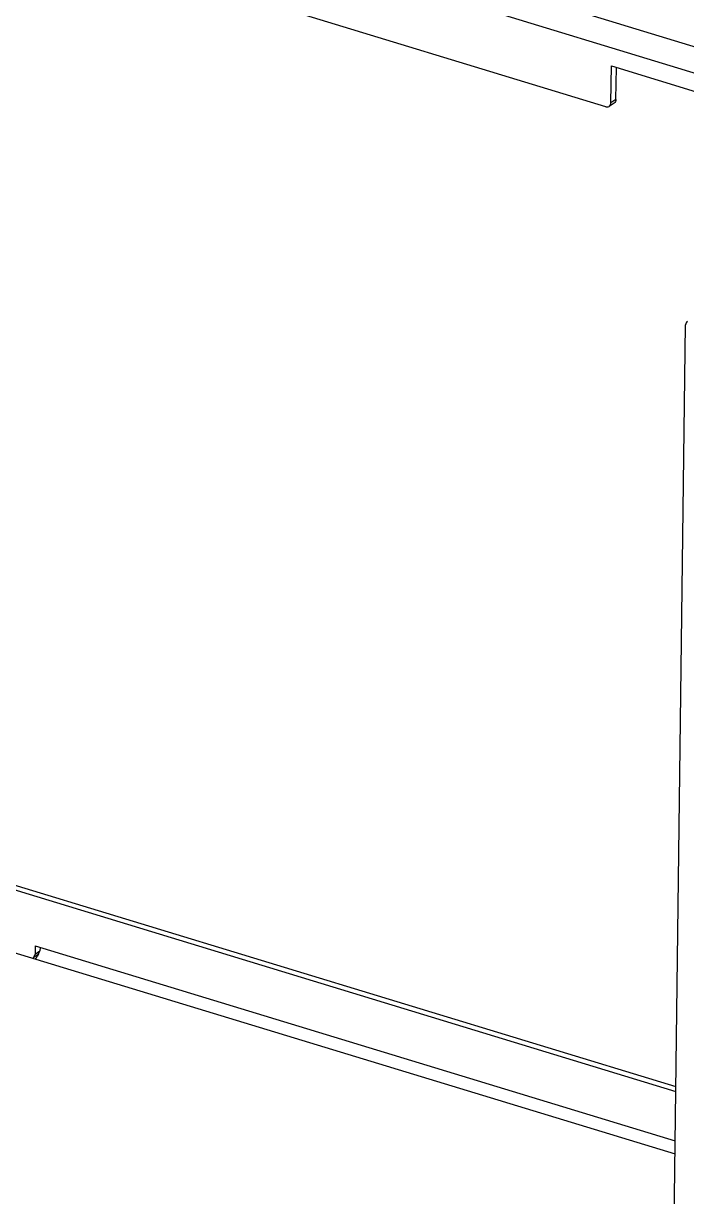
# Model space of a CAD drawing. Header units: millimetres. Extents: x -177 to 18421, y -5017 to 3255.
# Drawn here: x 4791.49 to 4818.57, y 690.66 to 738.57 of the extents above; entities that cross this region are included whole.
import ezdxf

# ---------------------------------------------------------------- set-up
doc = ezdxf.new("R2010")
doc.units = ezdxf.units.MM
doc.header["$LTSCALE"] = 46.255
doc.layers.get('0').update_dxf_attribs({"linetype": 'CONTINUOUS'})

msp = doc.modelspace()

# ---------------------------------------------------------------- linework, layer by layer
at = {"color": 3, "linetype": 'Continuous'}
for p, q in [((4828.604, 734.656), (4738.513, 762.117)), ((4828.178, 733.712), (4738.087, 761.174)), ((4815.265, 735.17), (4750.938, 754.778)), ((4815.475, 735.331), (4815.495, 736.835)), ((4815.495, 736.835), (4819.318, 735.669)), ((4817.952, 681.196), (4818.53, 726.261)), ((4759.785, 712.938), (4818.131, 695.153))]:
    msp.add_line(p, q, dxfattribs=at)
at = {"color": 7, "linetype": 'Continuous'}
for p, q in [((4815.684, 735.466), (4815.701, 736.772)), ((4815.684, 735.466), (4815.475, 735.331)), ((4815.612, 735.319), (4815.403, 735.184)), ((4759.577, 712.803), (4818.129, 694.955)), ((4758.652, 710.52), (4818.096, 692.4)), ((4791.887, 700.419), (4792.096, 700.555)), ((4791.964, 700.903), (4791.959, 700.566)), ((4791.959, 700.566), (4792.15, 700.69)), ((4791.964, 700.903), (4818.103, 692.935))]:
    msp.add_line(p, q, dxfattribs=at)
msp.add_arc((4791.428, 700.867), 0.744, 335.7728, 347.0383, dxfattribs=at)
for points in [[(4815.684, 735.466), (4815.683, 735.411), (4815.658, 735.349), (4815.612, 735.319)], [(4791.93, 700.462), (4791.95, 700.492), (4791.959, 700.53), (4791.959, 700.566)], [(4792.107, 700.562), (4792.089, 700.521), (4792.066, 700.481), (4792.039, 700.445)], [(4792.171, 700.839), (4792.171, 700.793), (4792.164, 700.746), (4792.154, 700.7)], [(4792.039, 700.445), (4792.016, 700.415), (4791.99, 700.388), (4791.959, 700.368)]]:
    msp.add_open_spline(points, degree=3, dxfattribs=at)
at = {"color": 3, "linetype": 'Continuous'}
for points in [[(4815.265, 735.17), (4815.309, 735.156), (4815.364, 735.159), (4815.403, 735.184)], [(4815.403, 735.184), (4815.449, 735.214), (4815.475, 735.276), (4815.475, 735.331)], [(4818.602, 726.408), (4818.556, 726.378), (4818.53, 726.316), (4818.53, 726.261)]]:
    msp.add_open_spline(points, degree=3, dxfattribs=at)
at = {"color": 7, "linetype": 'Continuous'}
msp.add_open_spline([(4791.887, 700.419), (4791.896, 700.425), (4791.912, 700.438), (4791.924, 700.454), (4791.93, 700.462)], degree=3, knots=[0, 0, 0, 0, 0.494921, 1, 1, 1, 1], dxfattribs=at)

doc.saveas('drawing.dxf')
